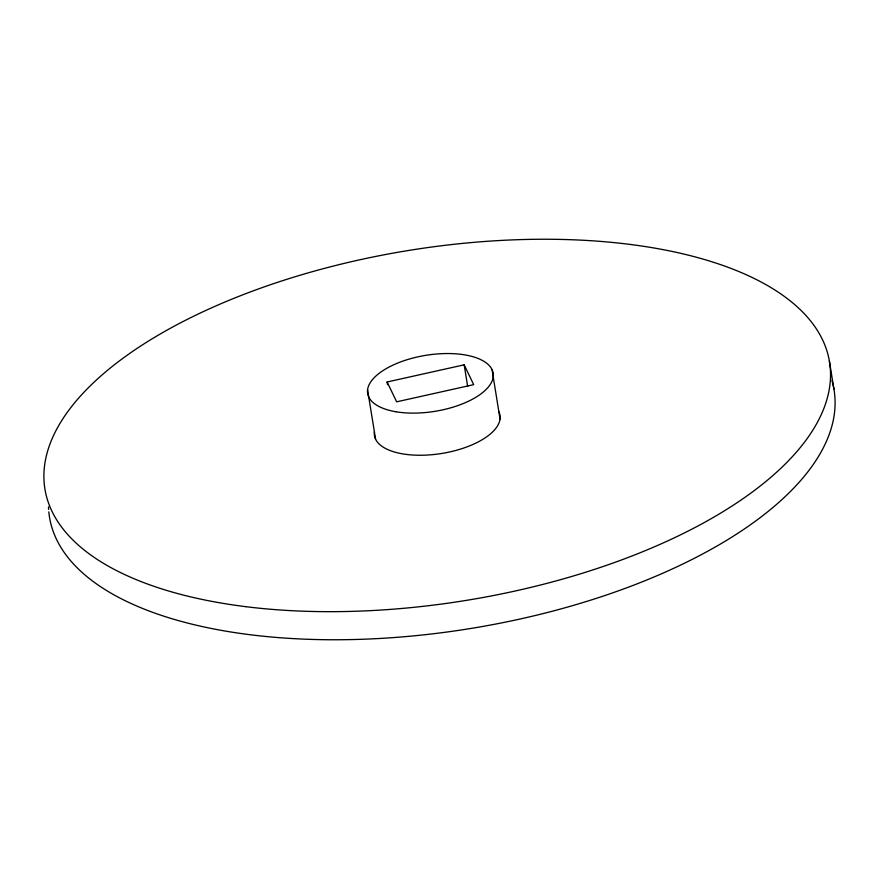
<?xml version="1.0" encoding="UTF-8"?>
<svg xmlns="http://www.w3.org/2000/svg" width="879" height="879" viewBox="0 0 879 879"><rect width="100%" height="100%" fill="white"/><g stroke="black" fill="none" stroke-linecap="round" stroke-linejoin="round"><path stroke-width="1.32" d="M387.123 381.991L464.167 364.829L473.682 384.661L396.638 401.824L387.123 381.991L387.551 384.672M829.369 361.005L833.918 389.089M492.042 369.598L500.052 419.03M464.167 364.829L467.628 386.233M367.576 389.749L375.586 439.192M831.963 380.629A397.407 177.316 -9.2 0 1 474.913 627.793A397.407 177.316 -9.2 0 1 48.817 511.864M48.62 509.38A397.407 177.316 -9.2 0 1 48.499 506.897M498.865 411.724A63.585 28.37 -9.2 0 1 441.763 453.465A63.585 28.37 -9.2 0 1 374.399 431.886M245.538 606.642A397.407 177.316 -9.2 0 0 830.501 372.103A397.407 177.316 -9.2 0 0 235.638 297.629A397.407 177.316 -9.2 0 0 245.538 606.642M395.792 411.735A63.585 28.37 -9.2 0 0 493.229 376.904A63.585 28.37 -9.2 0 0 402.186 361.346A63.585 28.37 -9.2 0 0 395.792 411.735"/></g></svg>
